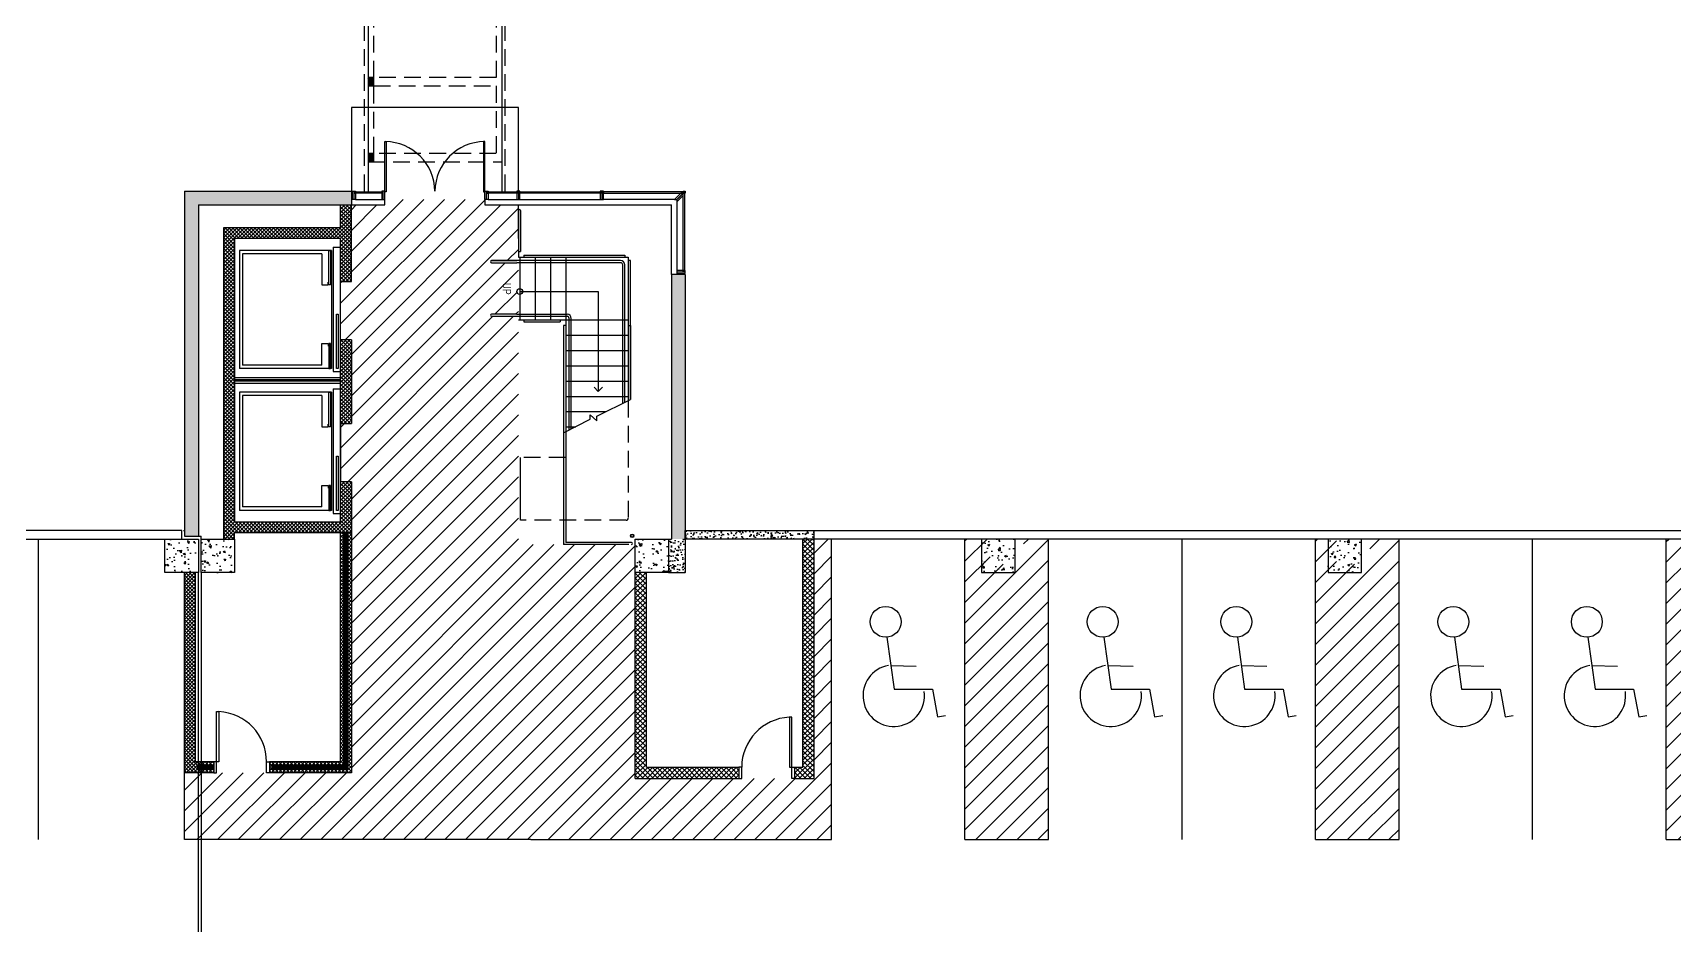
# Model space of a CAD drawing. Header units: inches. Extents: x -744 to 10613, y 1541 to 7685.
# Drawn here: x 5725 to 6904, y 4497 to 5138 of the extents above; entities that cross this region are included whole.
import ezdxf
from ezdxf.enums import TextEntityAlignment as Align

# ---------------------------------------------------------------- set-up
doc = ezdxf.new("R2010")
doc.units = ezdxf.units.IN
doc.header["$LTSCALE"] = 96
doc.header["$MEASUREMENT"] = 0
doc.header["$PDSIZE"] = 1.5
doc.linetypes.add('DASHED', pattern=[0.75, 0.5, -0.25])
doc.linetypes.add('HIDDEN2', pattern=[0.1875, 0.125, -0.0625])
doc.layers.get('0').update_dxf_attribs({"linetype": 'CONTINUOUS'})
for name, color, linetype in [('0_sIDEWALK', 30, 'CONTINUOUS'), ('A-ADA BUTTONS', 1, 'CONTINUOUS'), ('A_0_CONST', 11, 'CONTINUOUS'), ('A_1-4_COL', 7, 'CONTINUOUS'), ('A_1-4_COL_H', 6, 'CONTINUOUS'), ('A_1-4_FLOOR-SLAB', 1, 'CONTINUOUS'), ('A_1-4_PRECAST', 2, 'CONTINUOUS'), ('A_1-4_STAIR', 11, 'CONTINUOUS'), ('A_1-4_STAIR-R', 13, 'CONTINUOUS'), ('A_1-4_WALLS', 2, 'CONTINUOUS'), ('A_1-5_COL', 7, 'CONTINUOUS'), ('A_1-5_ELEV', 1, 'CONTINUOUS'), ('A_1-5_GLAZ', 1, 'CONTINUOUS'), ('A_1-5_H', 8, 'CONTINUOUS'), ('A_1-5_MULL', 4, 'CONTINUOUS'), ('A_1-5_PARK', 33, 'CONTINUOUS'), ('A_1-5_PRECAST', 2, 'CONTINUOUS'), ('A_1-5_STAIR', 11, 'CONTINUOUS'), ('A_1-5_WALLS', 2, 'CONTINUOUS'), ('A_1_CANOPY', 1, 'CONTINUOUS'), ('A_1_DOOR', 1, 'CONTINUOUS'), ('A_1_FIRE-2_WALL', 6, 'CONTINUOUS'), ('A_1_GLAZE', 1, 'CONTINUOUS'), ('A_1_H', 8, 'CONTINUOUS'), ('A_1_MULL', 4, 'CONTINUOUS'), ('A_1_PARK', 33, 'CONTINUOUS'), ('A_1_STAIR', 11, 'CONTINUOUS'), ('A_1_STAIR-R', 13, 'CONTINUOUS'), ('A_1_WALLS', 2, 'CONTINUOUS'), ('COVERED WALK', 1, 'CONTINUOUS')]:
    doc.layers.add(name, color=color, linetype=linetype)
doc.styles.add('ARCHITXT', font='architxt.shx')
pattern_1 = [(45, (-2310, -3292.5), (-7.424621, 7.424621), [])]
pattern_2 = [(135, (-2329.5, -3316.5), (-1.3258252, -1.3258252), []), (225, (-2329.5, -3316.5), (1.3258252, -1.3258252), [])]
pattern_3 = [(50, (-2329.5, -3316.5), (7.172602, -0.6275213), [0.75, -8.25]), (355, (-2329.5, -3316.5), (-1.387513, 7.521921), [0.6, -6.6]), (100.4514, (-2328.902, -3316.552), (5.785094, 6.8943954), [0.637402, -7.011421]), (46.1842, (-2329.5, -3314.5), (10.67241, -1.65519), [1.125, -12.375]), (96.6356, (-2328.611, -3314.638), (9.346627, 9.741179), [0.956103, -10.51713]), (351.1842, (-2329.5, -3314.5), (9.34662, 9.741186), [0.9, -9.9]), (21, (-2328.5, -3315), (5.9690705, -4.026189), [0.75, -8.25]), (326, (-2328.5, -3315), (2.433153, 7.2515005), [0.6, -6.6]), (71.4514, (-2328.0025, -3315.3355), (8.402226, 3.225305), [0.637402, -7.011421]), (37.5, (-2329.5, -3316.5), (0.12159855, 3.3289385), [0, -6.52, 0, -6.7, 0, -6.625]), (7.5, (-2329.5, -3316.5), (2.6306954, 3.9441171), [0, -3.82, 0, -6.37, 0, -2.525]), (327.5, (-2331.73, -3316.5), (5.3382244, -0.2255487), [0, -2.5, 0, -7.8, 0, -10.35]), (317.5, (-2332.73, -3316.5), (5.8318617, 1.0010498), [0, -3.25, 0, -5.18, 0, -7.35])]
pattern_4 = [(45, (-2329.5, -3316.5), (-7.424621, 7.424621), [])]

# ---------------------------------------------------------------- blocks, each defined once
blk = doc.blocks.new('COL_1-5_2X2')
at = {"layer": 'A_1-4_COL_H'}
h = blk.add_hatch(dxfattribs=at)
h.set_pattern_fill('AR-CONC', color=256, scale=2, style=0)
h.set_pattern_definition([(50, (-9524.36, -4671.945), (14.345204, -1.255043), [1.5, -16.5]), (355, (-9524.36, -4671.945), (-2.775027, 15.043843), [1.2, -13.2]), (100.4514, (-9523.165, -4672.05), (11.570188, 13.78879), [1.274804, -14.022842]), (46.1842, (-9524.36, -4667.945), (21.34482, -3.31038), [2.25, -24.75]), (96.6356, (-9522.581, -4668.221), (18.693254, 19.482357), [1.912206, -21.03426]), (351.1842, (-9524.36, -4667.945), (18.69324, 19.48237), [1.8, -19.8]), (21, (-9522.36, -4668.945), (11.938141, -8.052378), [1.5, -16.5]), (326, (-9522.36, -4668.945), (4.866307, 14.503), [1.2, -13.2]), (71.4514, (-9521.365, -4669.617), (16.804453, 6.45061), [1.274804, -14.022842]), (37.5, (-9524.36, -4671.9455), (0.243197, 6.657877), [0, -13.04, 0, -13.4, 0, -13.25]), (7.5, (-9524.36, -4671.9455), (5.2613907, 7.888234), [0, -7.64, 0, -12.74, 0, -5.05]), (327.5, (-9528.82, -4671.9455), (10.6764487, -0.4510974), [0, -5, 0, -15.6, 0, -20.7]), (317.5, (-9530.82, -4671.9455), (11.663723, 2.0021), [0, -6.5, 0, -10.36, 0, -14.7])])
h.paths.add_polyline_path([(-12, -12), (12, -12), (12, 12), (-12, 12)])
at = {"layer": 'A_0_CONST'}
blk.add_point((0, 0), dxfattribs=at)
at = {"layer": 'A_1-5_COL'}
blk.add_lwpolyline([(-12, -12), (12, -12), (12, 12), (-12, 12)], close=True, dxfattribs=at)
blk = doc.blocks.new('MUL-EX1_1-5')
at = {"layer": 'A_0_CONST'}
blk.add_line((0, 0), (0, 6), dxfattribs=at)
at = {"layer": 'A_1-5_MULL'}
blk.add_lwpolyline([(1.1, 4.5), (1.1, 0), (-1.1, 0), (-1.1, 6), (1.1, 6), (1.1, 5.5), (0.4, 5.5), (0.4, 4.5)], close=True, dxfattribs=at)
blk = doc.blocks.new('MULL_EX2_1-5')
at = {"layer": 'A_0_CONST', "ltscale": 128}
blk.add_line((0, 6), (0, 0), dxfattribs=at)
at = {"layer": 'A_1-5_MULL'}
blk.add_lwpolyline([(1.1, 5.5), (1.1, 6), (-1.1, 6), (-1.1, 5.5), (-0.4, 5.5), (-0.4, 4.5), (-1.1, 4.5), (-1.1, 0), (1.1, 0), (1.1, 4.5), (0.4, 4.5), (0.4, 5.5)], close=True, dxfattribs=at)
blk = doc.blocks.new('MULL_EX1_1')
at = {"layer": 'A_0_CONST'}
blk.add_line((0, 0), (0, 6), dxfattribs=at)
at = {"layer": 'A_1_MULL'}
blk.add_lwpolyline([(-1.1, 4.5), (-1.1, 0), (1.1, 0), (1.1, 6), (-1.1, 6), (-1.1, 5.5), (-0.4, 5.5), (-0.4, 4.5)], close=True, dxfattribs=at)
blk = doc.blocks.new('MULL_EX3_1-5')
at = {"layer": 'A_0_CONST'}
for p, q in [((0, 0), (6, 6)), ((6, 6), (0.5, 0.5))]:
    blk.add_line(p, q, dxfattribs=at)
at = {"layer": 'A_1-5_MULL', "ltscale": 128}
blk.add_lwpolyline([(-1.8, 0), (0, 0), (0, -1.8), (4.5, 2.7), (4.5, 4.5), (2.7, 4.5), (-1.8, 0)], dxfattribs=at)
blk.add_lwpolyline([(4.5, 6), (6, 6), (6, 4.5), (4.5, 4.5)], close=True, dxfattribs=at)
blk = doc.blocks.new('COL_1-4_2X2')
at = {"layer": 'A_1-4_COL_H'}
h = blk.add_hatch(dxfattribs=at)
h.set_pattern_fill('AR-CONC', color=256, scale=2, style=0)
h.set_pattern_definition([(310, (-9524.36, 4671.945), (14.345204, 1.255043), [1.5, -16.5]), (5, (-9524.36, 4671.945), (-2.775027, -15.043843), [1.2, -13.2]), (259.5486, (-9523.165, 4672.05), (11.570188, -13.78879), [1.274804, -14.022842]), (313.8158, (-9524.36, 4667.945), (21.34482, 3.31038), [2.25, -24.75]), (263.3644, (-9522.581, 4668.221), (18.693254, -19.482357), [1.912206, -21.03426]), (8.8158, (-9524.36, 4667.945), (18.69324, -19.48237), [1.8, -19.8]), (339, (-9522.36, 4668.945), (11.938141, 8.052378), [1.5, -16.5]), (34, (-9522.36, 4668.945), (4.866307, -14.503), [1.2, -13.2]), (288.5486, (-9521.365, 4669.617), (16.804453, -6.45061), [1.274804, -14.022842]), (322.5, (-9524.36, 4671.9455), (0.243197, -6.657877), [0, -13.04, 0, -13.4, 0, -13.25]), (352.5, (-9524.36, 4671.9455), (5.2613907, -7.888234), [0, -7.64, 0, -12.74, 0, -5.05]), (32.5, (-9528.82, 4671.9455), (10.6764487, 0.4510974), [0, -5, 0, -15.6, 0, -20.7]), (42.5, (-9530.82, 4671.9455), (11.663723, -2.0021), [0, -6.5, 0, -10.36, 0, -14.7])])
h.paths.add_polyline_path([(-12, 12), (12, 12), (12, -12), (-12, -12)])
at = {"layer": 'A_0_CONST'}
blk.add_point((0, 0), dxfattribs=at)
at = {"layer": 'A_1-4_COL'}
blk.add_lwpolyline([(-12, 12), (12, 12), (12, -12), (-12, -12)], close=True, dxfattribs=at)
blk = doc.blocks.new('A$C7C326F8F')
at = {"layer": 'A_1-4_COL_H'}
h = blk.add_hatch(dxfattribs=at)
h.set_pattern_fill('AR-CONC', color=256, scale=2, style=0)
h.set_pattern_definition([(310, (-5672.36, 6117.945), (14.345204, 1.255043), [1.5, -16.5]), (5, (-5672.36, 6117.945), (-2.775027, -15.043843), [1.2, -13.2]), (259.5486, (-5671.165, 6118.05), (11.570188, -13.78879), [1.274804, -14.022842]), (313.8158, (-5672.36, 6113.945), (21.34482, 3.31038), [2.25, -24.75]), (263.3644, (-5670.581, 6114.221), (18.693254, -19.482357), [1.912206, -21.03426]), (8.8158, (-5672.36, 6113.945), (18.69324, -19.48237), [1.8, -19.8]), (339, (-5670.36, 6114.945), (11.938141, 8.052378), [1.5, -16.5]), (34, (-5670.36, 6114.945), (4.866307, -14.503), [1.2, -13.2]), (288.5486, (-5669.365, 6115.617), (16.804453, -6.45061), [1.274804, -14.022842]), (322.5, (-5672.36, 6117.9455), (0.243197, -6.657877), [0, -13.04, 0, -13.4, 0, -13.25]), (352.5, (-5672.36, 6117.9455), (5.2613907, -7.888234), [0, -7.64, 0, -12.74, 0, -5.05]), (32.5, (-5676.82, 6117.9455), (10.6764487, 0.4510974), [0, -5, 0, -15.6, 0, -20.7]), (42.5, (-5678.82, 6117.9455), (11.663723, -2.0021), [0, -6.5, 0, -10.36, 0, -14.7])])
h.paths.add_polyline_path([(3828, 1458), (3852, 1458), (3852, 1434), (3828, 1434)])
at = {"layer": 'A_1-5_H'}
h = blk.add_hatch(dxfattribs=at)
h.set_pattern_fill('AR-CONC', color=256, style=0)
h.set_pattern_definition(pattern_3)
h.paths.add_polyline_path([(3514, 1698), (3528, 1698), (3528, 1708), (3504, 1708), (3504, 1460), (3514, 1460)])
h.paths.add_polyline_path([(3624, 1708), (3528, 1708), (3528, 1698), (3624, 1698)])
h.paths.add_polyline_path([(3864, 1648), (3854, 1648), (3854, 1458), (3864, 1458)])
h = blk.add_hatch(dxfattribs=at)
h.set_pattern_fill('ANSI37', color=256, scale=15, angle=90, style=0)
h.set_pattern_definition([(135, (-2316, -3316.5), (-1.3258252, -1.3258252), []), (225, (-2316, -3316.5), (1.3258252, -1.3258252), [])])
h.paths.add_polyline_path([(3624, 1698), (3616, 1698), (3616, 1681.6), (3532, 1681.6), (3532, 1458), (3540, 1458), (3540, 1462.4), (3624, 1462.4), (3624, 1499), (3616, 1499), (3616, 1470), (3540, 1470), (3540, 1674), (3616, 1674), (3616, 1643), (3624, 1643)])
h.paths.add_polyline_path([(3624, 1601), (3616, 1601), (3616, 1541), (3624, 1541)])
h = blk.add_hatch(dxfattribs=at)
h.set_pattern_fill('AR-CONC', color=256, style=0)
h.set_pattern_definition(pattern_3)
h.paths.add_polyline_path([(3956.5, 1464), (3864, 1464), (3864, 1458), (3956.5, 1458)])
h = blk.add_hatch(dxfattribs=at)
h.set_pattern_fill('AR-CONC', color=256, style=0)
h.set_pattern_definition(pattern_3)
h.paths.add_polyline_path([(3864, 1458), (3855, 1458), (3855, 1446), (3864, 1446)])
h.paths.add_polyline_path([(3855, 1458), (3852, 1458), (3852, 1446), (3855, 1446)])
h.paths.add_polyline_path([(3855, 1446), (3852, 1446), (3852, 1434), (3855, 1434)])
h.paths.add_polyline_path([(3864, 1446), (3855, 1446), (3855, 1434), (3864, 1434)])
at = {"layer": 'A_1_H'}
h = blk.add_hatch(dxfattribs=at)
h.set_pattern_fill('ANSI31', color=256, scale=84, style=0)
h.set_pattern_definition(pattern_4)
h.paths.add_polyline_path([(3828, 1434), (3828, 1454), (3744, 1454), (3744, 1618), (3743, 1618), (3724.7, 1618, -0.414214), (3724, 1618.8, -0.414214), (3724.7, 1619.5), (3743, 1619.5), (3744, 1619.5), (3744, 1634, -0.271166), (3743, 1635.8, -0.271166), (3744, 1637.6), (3744, 1656.5), (3743, 1656.5), (3724.8, 1656.5, -1), (3724.8, 1658), (3743, 1658), (3744, 1658), (3744, 1698), (3720, 1698), (3720, 1702), (3648, 1702), (3648, 1698), (3624, 1698), (3624, 1643), (3616, 1643), (3616, 1601), (3624, 1601), (3624, 1541), (3616.1, 1541), (3616.1, 1499), (3624, 1499), (3624, 1462.4), (3624, 1290), (3565, 1290), (3563, 1290), (3527, 1290), (3525, 1290), (3516, 1290), (3516, 1242), (3633.1, 1242), (3753, 1242), (3969, 1242), (3969, 1458), (3956.5, 1458), (3956.5, 1286), (3942.5, 1286), (3940.5, 1286), (3904.5, 1286), (3902.5, 1286), (3828, 1286)])
h.paths.add_polyline_path([(3731.2, 1644.9), (3731.2, 1630.7), (3740.2, 1630.7), (3740.2, 1644.9)], flags=24)
h = blk.add_hatch(dxfattribs=at)
h.set_pattern_fill('ANSI31', color=256, scale=15, angle=90, style=0)
h.set_pattern_definition([(135, (-2316, -3316.5), (-1.3258252, -1.3258252), [])])
h.paths.add_polyline_path([(3616, 1446), (3624, 1446), (3624, 1462.4), (3616, 1462.4)])
h.paths.add_polyline_path([(3616, 1434), (3624, 1434), (3624, 1446), (3616, 1446)])
h.paths.add_polyline_path([(3616, 1416), (3624, 1416), (3624, 1434), (3616, 1434)])
h = blk.add_hatch(dxfattribs=at)
h.set_pattern_fill('ANSI31', color=256, scale=15, style=0)
h.set_pattern_definition([(45, (-2316, -3316.5), (-1.3258252, 1.3258252), [])])
h.paths.add_polyline_path([(3624, 1462.4), (3616, 1462.4), (3616, 1446), (3624, 1446)])
h.paths.add_polyline_path([(3624, 1434), (3624, 1446), (3616, 1446), (3616, 1434)])
h.paths.add_polyline_path([(3624, 1434), (3616, 1434), (3616, 1416), (3624, 1416)])
h = blk.add_hatch(dxfattribs=at)
h.set_pattern_fill('ANSI37', color=256, scale=20, style=0)
h.set_pattern_definition([(45, (-2329.5, -3316.5), (-1.76776695, 1.76776695), []), (135, (-2329.5, -3316.5), (-1.76776695, -1.76776695), [])])
h.paths.add_polyline_path([(3956.5, 1458), (3948.5, 1458), (3948.5, 1294), (3942.5, 1294), (3942.5, 1286), (3956.5, 1286)])
h.paths.add_polyline_path([(3902.5, 1294), (3836, 1294), (3836, 1434), (3828, 1434), (3828, 1286), (3902.5, 1286)])
h = blk.add_hatch(dxfattribs=at)
h.set_pattern_fill('ANSI37', color=256, scale=15, angle=90, style=0)
h.set_pattern_definition(pattern_2)
h.paths.add_polyline_path([(3512, 1434), (3504, 1434), (3504, 1290), (3512, 1290)])
h = blk.add_hatch(dxfattribs=at)
h.set_pattern_fill('ANSI37', color=256, scale=15, angle=90, style=0)
h.set_pattern_definition(pattern_2)
h.paths.add_polyline_path([(3512, 1298), (3525, 1298), (3525, 1290), (3512, 1290)])
h.paths.add_polyline_path([(3565, 1298), (3624, 1298), (3624, 1290), (3565, 1290)])
h.paths.add_polyline_path([(3616, 1298), (3624, 1298), (3624, 1416), (3616, 1416)])
h = blk.add_hatch(dxfattribs=at)
h.set_pattern_fill('ANSI31', color=256, scale=84, style=0)
h.set_pattern_definition(pattern_4)
h.paths.add_polyline_path([(3516, 1290), (3514, 1290), (3514, 1242), (3516, 1242)])
h.paths.add_polyline_path([(3514, 1290), (3504, 1290), (3504, 1242), (3514, 1242)])
at = {"layer": 'A_1_PARK'}
h = blk.add_hatch(dxfattribs=at)
h.set_pattern_fill('ANSI31', color=256, scale=84, style=0)
h.set_pattern_definition(pattern_1)
h.paths.add_polyline_path([(4125, 1458), (4107, 1458), (4107, 1440), (4083, 1440), (4083, 1458), (4065, 1458), (4065, 1242), (4125, 1242)])
h = blk.add_hatch(dxfattribs=at)
h.set_pattern_fill('ANSI31', color=256, scale=84, style=0)
h.set_pattern_definition(pattern_1)
h.paths.add_polyline_path([(4377, 1458), (4356, 1458), (4356, 1440), (4332, 1440), (4332, 1458), (4317, 1458), (4317, 1242), (4377, 1242)])
h = blk.add_hatch(dxfattribs=at)
h.set_pattern_fill('ANSI31', color=256, scale=84, style=0)
h.set_pattern_definition(pattern_1)
h.paths.add_polyline_path([(4569, 1242), (4629, 1242), (4629, 1458), (4605, 1458), (4605, 1440), (4581, 1440), (4581, 1458), (4569, 1458)])
at = {"layer": 'A_1-4_COL'}
blk.add_lwpolyline([(3828, 1458), (3852, 1458), (3852, 1434), (3828, 1434)], close=True, dxfattribs=at)
at = {"layer": 'A_1-4_FLOOR-SLAB', "color": 1}
blk.add_line((3744, 1674), (3744, 1698), dxfattribs=at)
at = {"layer": 'A_1-4_PRECAST'}
blk.add_line((3852, 1434), (3864, 1434), dxfattribs=at)
at = {"layer": 'A_1-4_STAIR'}
for p, q in [((3744, 1694), (3744, 1660.5)), ((3745.5, 1694), (3745.5, 1664.5)), ((3744, 1664.5), (3745.5, 1664.5)), ((3745, 1660.5), (3745, 1615.5)), ((3748, 1662), (3820.5, 1662)), ((3748, 1662), (3748, 1660.5)), ((3756, 1660.5), (3756, 1615.5)), ((3767, 1660.5), (3767, 1615.5)), ((3778, 1660.5), (3778, 1615.5)), ((3820.5, 1662), (3820.5, 1660.5)), ((3824.5, 1658), (3823, 1658)), ((3824.5, 1558.2), (3824.5, 1658)), ((3744, 1615.5), (3778, 1615.5)), ((3748, 1615.5), (3748, 1614)), ((3748, 1614), (3774, 1614)), ((3774, 1615.5), (3774, 1614)), ((3778, 1611.5), (3776.5, 1611.5)), ((3776.5, 1611.5), (3776.5, 1534.2)), ((3778, 1615.5), (3778, 1534.9)), ((3778, 1615.5), (3823, 1615.5)), ((3778, 1604.5), (3823, 1604.5)), ((3823, 1611.5), (3824.5, 1611.5)), ((3824.5, 1611.5), (3824.5, 1558.2)), ((3778, 1593.5), (3823, 1593.5)), ((3778, 1582.5), (3823, 1582.5)), ((3778, 1571.5), (3823, 1571.5)), ((3778, 1560.5), (3823, 1560.5)), ((3800.3, 1546.3), (3824.5, 1558.2)), ((3778, 1549.5), (3806.8, 1549.5)), ((3795.5, 1544), (3795.5, 1547.3)), ((3795.5, 1547.3), (3800.3, 1542.9)), ((3800.3, 1542.9), (3800.3, 1546.3)), ((3776.5, 1534.2), (3795.5, 1544)), ((3778, 1538.5), (3785.3, 1538.5)), ((3823.3, 1454), (3776.5, 1454))]:
    blk.add_line(p, q, dxfattribs=at)
blk.add_lwpolyline([(3745, 1635.8), (3801.4, 1635.8), (3801.4, 1564.1)], dxfattribs=at)
blk.add_circle((3745, 1635.8), 2.04, dxfattribs=at)
blk.add_arc((3744.8, 1694), 0.75, 0, 180, dxfattribs=at)
at = {"layer": 'A_1-4_STAIR-R'}
for p, q in [((3743, 1658), (3724.8, 1658)), ((3724.8, 1658), (3743, 1658)), ((3724.8, 1656.5), (3743, 1656.5)), ((3724.8, 1656.5), (3743, 1656.5)), ((3817.5, 1658), (3743, 1658)), ((3817.5, 1656.5), (3743, 1656.5)), ((3819, 1555.4), (3819, 1655)), ((3820.5, 1556.1), (3820.5, 1655)), ((3743, 1619.5), (3779, 1619.5)), ((3743, 1618), (3779, 1618)), ((3780.5, 1536.4), (3780.5, 1616.5)), ((3782, 1537.1), (3782, 1616.5))]:
    blk.add_line(p, q, dxfattribs=at)
for centre, radius, start, end in [((3724.8, 1657.3), 0.75, 90, 270), ((3817.5, 1655), 3, 0, 90), ((3817.5, 1655), 1.5, 0, 90), ((3779, 1616.5), 3, 0, 90), ((3779, 1616.5), 1.5, 0, 90)]:
    blk.add_arc(centre, radius, start, end, dxfattribs=at)
at = {"layer": 'A_1-4_WALLS'}
blk.add_line((3852, 1458), (3854, 1458), dxfattribs=at)
at = {"layer": 'A_1-5_COL'}
blk.add_line((3616, 1643), (3616, 1499), dxfattribs=at)
at = {"layer": 'A_1-5_ELEV'}
for p, q in [((3609.8, 1665.4), (3543.5, 1665.4)), ((3543.5, 1665.4), (3543.5, 1580.6)), ((3607.8, 1665.4), (3609, 1665.4)), ((3607.8, 1640.5), (3607.8, 1665.4)), ((3609, 1665.4), (3609, 1640.5)), ((3609.8, 1665.4), (3609.8, 1580.6)), ((3611, 1667.8), (3611, 1578.3)), ((3611, 1667.8), (3615.9, 1667.8)), ((3615.9, 1667.8), (3615.9, 1578.3)), ((3602.8, 1663), (3545.8, 1663)), ((3545.8, 1663), (3545.8, 1583)), ((3602.8, 1663), (3602.8, 1640.5)), ((3602.8, 1640.5), (3607.3, 1640.5)), ((3607.3, 1640.5), (3607.3, 1642.5)), ((3609, 1640.5), (3607.8, 1640.5)), ((3613.3, 1580.4), (3613.3, 1619.5)), ((3613.3, 1619.5), (3614.5, 1619.5)), ((3614.5, 1619.5), (3614.5, 1580.4)), ((3602.8, 1598.5), (3607.3, 1598.5)), ((3602.8, 1583), (3602.8, 1598.5)), ((3607.3, 1598.5), (3607.3, 1596.5)), ((3607.8, 1598.5), (3607.8, 1580.6)), ((3609, 1598.5), (3607.8, 1598.5)), ((3609, 1580.6), (3609, 1598.5)), ((3602.8, 1583), (3545.8, 1583)), ((3609.8, 1580.6), (3543.5, 1580.6)), ((3607.8, 1580.6), (3609, 1580.6)), ((3611, 1578.3), (3615.9, 1578.3)), ((3614.5, 1580.4), (3613.3, 1580.4)), ((3609.8, 1563.4), (3543.5, 1563.4)), ((3543.5, 1563.4), (3543.5, 1478.6)), ((3602.8, 1561), (3545.8, 1561)), ((3545.8, 1561), (3545.8, 1481)), ((3602.8, 1561), (3602.8, 1538.5)), ((3607.8, 1563.4), (3609, 1563.4)), ((3607.8, 1538.5), (3607.8, 1563.4)), ((3609, 1563.4), (3609, 1538.5)), ((3609.8, 1563.4), (3609.8, 1478.6)), ((3611, 1565.8), (3611, 1476.3)), ((3611, 1565.8), (3615.9, 1565.8)), ((3615.9, 1565.8), (3615.9, 1476.3)), ((3602.8, 1538.5), (3607.3, 1538.5)), ((3607.3, 1538.5), (3607.3, 1540.5)), ((3609, 1538.5), (3607.8, 1538.5)), ((3613.3, 1478.4), (3613.3, 1517.5)), ((3613.3, 1517.5), (3614.5, 1517.5)), ((3614.5, 1517.5), (3614.5, 1478.4)), ((3602.8, 1496.5), (3607.3, 1496.5)), ((3602.8, 1481), (3602.8, 1496.5)), ((3607.3, 1496.5), (3607.3, 1494.5)), ((3607.8, 1496.5), (3607.8, 1478.6)), ((3609, 1496.5), (3607.8, 1496.5)), ((3609, 1478.6), (3609, 1496.5)), ((3609.8, 1478.6), (3543.5, 1478.6)), ((3602.8, 1481), (3545.8, 1481)), ((3607.8, 1478.6), (3609, 1478.6)), ((3611, 1476.3), (3615.9, 1476.3)), ((3614.5, 1478.4), (3613.3, 1478.4))]:
    blk.add_line(p, q, dxfattribs=at)
at = {"layer": 'A_1-5_ELEV', "color": 4}
for p, q in [((3540, 1574), (3616, 1574)), ((3540, 1570), (3616, 1570))]:
    blk.add_line(p, q, dxfattribs=at)
at = {"layer": 'A_1-5_ELEV', "linetype": 'HIDDEN2', "ltscale": 0.5, "const_width": 2}
blk.add_lwpolyline([(3540, 1572), (3616, 1572)], dxfattribs=at)
at = {"layer": 'A_1-5_ELEV'}
for radius in [1.25, 1]:
    blk.add_circle((3825.8, 1460.3), radius, dxfattribs=at)
at = {"layer": 'A_1-5_GLAZ'}
for points in [[(3745.1, 1707.5), (3802.9, 1707.5), (3802.9, 1706.5), (3745.1, 1706.5)], [(3862.5, 1707.5), (3805.1, 1707.5), (3805.1, 1706.5), (3862.5, 1706.5)], [(3863.5, 1706.5), (3863.5, 1651), (3862.5, 1651), (3862.5, 1706.5)]]:
    blk.add_lwpolyline(points, close=True, dxfattribs=at)
at = {"layer": 'A_1-5_H'}
for p, q in [((3514, 1460), (3516, 1460)), ((3516, 1458), (3516, 1460)), ((3514, 744), (3514, 1434)), ((3516, 1434), (3516, 744))]:
    blk.add_line(p, q, dxfattribs=at)
at = {"layer": 'A_1-5_MULL', "color": 9}
for p, q in [((3745.1, 1702), (3802.9, 1702)), ((3856.2, 1702), (3805.1, 1702)), ((3858, 1700.2), (3858, 1651))]:
    blk.add_line(p, q, dxfattribs=at)
at = {"layer": 'A_1-5_PARK'}
blk.add_line((3753, 1242), (3624, 1242), dxfattribs=at)
at = {"layer": 'A_1-5_PRECAST', "linetype": 'Continuous'}
for p, q in [((3616, 1698), (3616, 1681.6)), ((3624, 1643), (3624, 1698)), ((3532, 1681.6), (3532, 1458)), ((3616, 1681.6), (3532, 1681.6)), ((3540, 1674), (3540, 1470)), ((3616, 1674), (3540, 1674)), ((3616, 1674), (3616, 1643)), ((3616, 1643), (3624, 1643)), ((3624, 1601), (3616, 1601)), ((3616, 1601), (3616, 1541)), ((3624, 1601), (3624, 1541)), ((3616, 1541), (3624, 1541)), ((3616, 1541), (3624, 1541)), ((3616, 1499), (3616, 1470)), ((3624, 1499), (3616, 1499)), ((3624, 1499), (3624, 1462.4)), ((3616, 1470), (3540, 1470)), ((3624, 1462.4), (3540, 1462.4)), ((3540, 1458), (3540, 1462.4))]:
    blk.add_line(p, q, dxfattribs=at)
at = {"layer": 'A_1-5_STAIR'}
for p, q in [((3744, 1660.5), (3823, 1660.5)), ((3823, 1660.5), (3823, 1557.4))]:
    blk.add_line(p, q, dxfattribs=at)
blk.add_lwpolyline([(3798.4, 1567.1), (3801.4, 1564.1), (3804.4, 1567.1)], dxfattribs=at)
at = {"layer": 'A_1-5_WALLS'}
for p, q in [((3504, 1708), (3504, 1460)), ((3514, 1698), (3624, 1698)), ((3514, 1698), (3514, 1460)), ((3854, 1648), (3854, 1458)), ((3864, 1648), (3854, 1648)), ((3864, 1648), (3864, 1434)), ((3504, 1460), (3514, 1460))]:
    blk.add_line(p, q, dxfattribs=at)
for points in [[(3504, 1708), (3624, 1708), (3624, 1698)], [(1467, 1458), (3502, 1458), (3502, 1464), (1467, 1464)], [(5901, 1458), (3864, 1458), (3864, 1464), (5901, 1464)]]:
    blk.add_lwpolyline(points, dxfattribs=at)
at = {"layer": 'A_1-5_WALLS', "color": 8}
blk.add_lwpolyline([(3854, 1648), (3854, 1698), (3854, 1698)], dxfattribs=at)
at = {"layer": 'A_1_CANOPY', "linetype": 'DASHED', "ltscale": 12}
blk.add_lwpolyline([(3744, 1708), (3744, 1768), (3624, 1768), (3624, 1708)], dxfattribs=at)
at = {"layer": 'A_1_DOOR', "ltscale": 128}
for points in [[(3649, 1743.5), (3649, 1707.5), (3648, 1707.5), (3648, 1743.5)], [(3719, 1743.5), (3719, 1707.5), (3720, 1707.5), (3720, 1743.5)], [(3525, 1298), (3525, 1290), (3527, 1290), (3527, 1293), (3527, 1298), (3527, 1298)], [(3565, 1298), (3565, 1290), (3563, 1290), (3563, 1293), (3563, 1298), (3563, 1298)], [(3902.5, 1294), (3902.5, 1286), (3904.5, 1286), (3904.5, 1289), (3904.5, 1294), (3904.5, 1294)], [(3942.5, 1294), (3942.5, 1286), (3940.5, 1286), (3940.5, 1289), (3940.5, 1294), (3940.5, 1294)]]:
    blk.add_lwpolyline(points, close=True, dxfattribs=at)
for points in [[(3527, 1334), (3528.8, 1334), (3528.8, 1298), (3527, 1298), (3527, 1334)], [(3940.5, 1329.9), (3938.8, 1329.9), (3938.8, 1294), (3940.5, 1294), (3940.5, 1330)]]:
    blk.add_lwpolyline(points, dxfattribs=at)
for centre, start, end in [((3648, 1707.5), 0.7958, 89.4032), ((3720, 1707.5), 90.5968, 179.2042)]:
    blk.add_arc(centre, 36, start, end, dxfattribs=at)
at = {"layer": 'A_1_DOOR', "color": 8, "ltscale": 128}
for centre, start, end in [((3527, 1298), 0, 87.2137), ((3940.5, 1294), 92.7863, 180)]:
    blk.add_arc(centre, 36, start, end, dxfattribs=at)
at = {"layer": 'A_1_FIRE-2_WALL', "linetype": 'DASHED', "ltscale": 0.5, "const_width": 4}
blk.add_lwpolyline([(3620, 1462.4), (3620, 1294), (3566.5, 1294)], dxfattribs=at)
at = {"layer": 'A_1_FIRE-2_WALL', "linetype": 'DASHED', "ltscale": 0.25, "const_width": 4}
blk.add_lwpolyline([(3513, 1294), (3525, 1294)], dxfattribs=at)
at = {"layer": 'A_1_GLAZE'}
for points in [[(3627, 1707.5), (3645.8, 1707.5), (3645.8, 1706.5), (3627, 1706.5)], [(3722.3, 1707.5), (3743.3, 1707.5), (3743.3, 1706.5), (3722.3, 1706.5)]]:
    blk.add_lwpolyline(points, close=True, dxfattribs=at)
at = {"layer": 'A_1_H'}
for p, q in [((3616, 1643), (3616, 1601)), ((3616.1, 1541), (3616.1, 1499))]:
    blk.add_line(p, q, dxfattribs=at)
at = {"layer": 'A_1_MULL', "color": 9}
for p, q in [((3627, 1702), (3645.8, 1702)), ((3722.3, 1702), (3743.3, 1702))]:
    blk.add_line(p, q, dxfattribs=at)
at = {"layer": 'A_1_PARK'}
for p, q in [((3503.3, 1464), (3504, 1464)), ((3399, 1242), (3399, 1458)), ((3969, 1242), (3969, 1458)), ((3969, 1242), (3969, 1458)), ((4065, 1242), (4065, 1458)), ((4125, 1242), (4125, 1458)), ((4221, 1242), (4221, 1458)), ((4317, 1242), (4317, 1458)), ((4377, 1242), (4377, 1458)), ((4473, 1242), (4473, 1458)), ((4569, 1242), (4569, 1458)), ((3504, 1242), (3504, 1434)), ((4008.8, 1387.4), (4014, 1350)), ((4164.8, 1387.4), (4170, 1350)), ((4260.8, 1387.4), (4266, 1350)), ((4416.8, 1387.4), (4422, 1350)), ((4512.8, 1387.4), (4518, 1350)), ((4011.6, 1367.2), (4030, 1366.7)), ((4167.6, 1367.2), (4186, 1366.7)), ((4263.6, 1367.2), (4282, 1366.7)), ((4419.6, 1367.2), (4438, 1366.7)), ((4515.6, 1367.2), (4534, 1366.7)), ((4014, 1350), (4041.6, 1350)), ((4041.6, 1350), (4045.3, 1330.3)), ((4170, 1350), (4197.6, 1350)), ((4197.6, 1350), (4201.3, 1330.3)), ((4266, 1350), (4293.6, 1350)), ((4293.6, 1350), (4297.3, 1330.3)), ((4422, 1350), (4449.6, 1350)), ((4449.6, 1350), (4453.3, 1330.3)), ((4518, 1350), (4545.6, 1350)), ((4545.6, 1350), (4549.3, 1330.3)), ((4045.3, 1330.3), (4051.1, 1331.2)), ((4201.3, 1330.3), (4207.1, 1331.2)), ((4297.3, 1330.3), (4303.1, 1331.2)), ((4453.3, 1330.3), (4459.1, 1331.2)), ((4549.3, 1330.3), (4555.1, 1331.2)), ((3633.1, 1242), (3504, 1242)), ((3753, 1242), (3969, 1242)), ((4065, 1242), (4125, 1242)), ((4317, 1242), (4377, 1242)), ((4569, 1242), (4629, 1242))]:
    blk.add_line(p, q, dxfattribs=at)
for centre in [(4008, 1398.5), (4164, 1398.5), (4260, 1398.5), (4416, 1398.5), (4512, 1398.5)]:
    blk.add_circle(centre, 11.1, dxfattribs=at)
for centre in [(4013.8, 1345.4), (4169.8, 1345.4), (4265.8, 1345.4), (4421.8, 1345.4), (4517.8, 1345.4)]:
    blk.add_arc(centre, 22.1, 99.6211, 8.065, dxfattribs=at)
at = {"layer": 'A_1_STAIR', "linetype": 'DASHED', "ltscale": 0.25}
blk.add_lwpolyline([(3823, 1557.4), (3823, 1473, -0.414214), (3821.5, 1471.5), (3745.5, 1471.5)], format="xyb", dxfattribs=at)
blk.add_lwpolyline([(3778, 1534.9), (3778, 1516.5), (3745.5, 1516.5)], dxfattribs=at)
at = {"layer": 'A_1_STAIR'}
blk.add_lwpolyline([(3745.5, 1471.5), (3745.5, 1516.5)], dxfattribs=at)
for start, end in [(90, 180), (180, 270)]:
    blk.add_arc((3724.8, 1657.3), 0.75, start, end, dxfattribs=at)
at = {"layer": 'A_1_STAIR-R'}
for p, q in [((3743, 1619.5), (3724.7, 1619.5)), ((3724.7, 1618), (3743, 1618)), ((3776.5, 1534.9), (3776.5, 1454)), ((3778, 1534.9), (3778, 1455.5)), ((3825.2, 1455.5), (3778, 1455.5))]:
    blk.add_line(p, q, dxfattribs=at)
for centre, start, end in [((3724.7, 1618.8), 90, 180), ((3724.7, 1618.8), 180, 270), ((3825.2, 1454.8), 270, 90)]:
    blk.add_arc(centre, 0.75, start, end, dxfattribs=at)
at = {"layer": 'A_1_WALLS'}
for p, q in [((3956.5, 1458), (3956.5, 1464)), ((3616, 1462.4), (3616, 1298)), ((3624, 1462.4), (3624, 1290)), ((3948.5, 1294), (3948.5, 1458)), ((3956.5, 1286), (3956.5, 1458)), ((3512, 1434), (3504, 1434)), ((3504, 1290), (3504, 1434)), ((3512, 1298), (3512, 1434)), ((3828, 1286), (3828, 1434)), ((3836, 1294), (3836, 1434)), ((3525, 1298), (3512, 1298)), ((3616, 1298), (3565, 1298)), ((3525, 1290), (3504, 1290)), ((3624, 1290), (3565, 1290)), ((3828, 1286), (3902.5, 1286)), ((3836, 1294), (3902.5, 1294)), ((3902.5, 1294), (3902.5, 1286)), ((3942.5, 1294), (3948.5, 1294)), ((3942.5, 1294), (3942.5, 1286)), ((3942.5, 1286), (3956.5, 1286))]:
    blk.add_line(p, q, dxfattribs=at)
at = {"layer": 'A_1_WALLS', "color": 8}
for points in [[(3624, 1698), (3648, 1698), (3648, 1702)], [(3720, 1702), (3720, 1698), (3854, 1698)]]:
    blk.add_lwpolyline(points, dxfattribs=at)
for name, p in [('MUL-EX1_1-5', (3625.9, 1702)), ('MULL_EX1_1', (3646.9, 1702)), ('MULL_EX2_1-5', (3744, 1702)), ('MULL_EX2_1-5', (3804, 1702)), ('MULL_EX3_1-5', (3858, 1702))]:
    blk.add_blockref(name, p)
at = {"xscale": -1}
blk.add_blockref('MULL_EX1_1', (3721.1, 1702), dxfattribs=at)
at = {"layer": 'A_1-4_COL'}
for p in [(4089, 1446), (4338, 1446)]:
    blk.add_blockref('COL_1-5_2X2', p, dxfattribs=at)
at = {"layer": 'A_1-5_COL'}
for p in [(3502, 1446), (3528, 1446)]:
    blk.add_blockref('COL_1-4_2X2', p, dxfattribs=at)
at = {"layer": 'A_1-5_MULL', "xscale": -1, "rotation": 270}
blk.add_blockref('MUL-EX1_1-5', (3858, 1649.9), dxfattribs=at)
at = {"layer": 'A_1-4_STAIR', "style": 'ARCHITXT'}
blk.add_text('UP', height=6, rotation=270, dxfattribs=at).set_placement((3732.7, 1637.8), align=Align.CENTER)

msp = doc.modelspace()

# ---------------------------------------------------------------- hatches: boundary and pattern name
at = {"layer": 'A-ADA BUTTONS', "linetype": 'Continuous'}
h = msp.add_hatch(dxfattribs=at)
h.set_pattern_fill('ANSI31', color=256, scale=5, angle=360, style=0)
h.paths.add_polyline_path([(5965.5, 5244), (5969.5, 5244), (5969.5, 5250), (5965.5, 5250)])
h.paths.add_polyline_path([(5965.5, 5172), (5969.5, 5172), (5969.5, 5178), (5965.5, 5178)])
h.paths.add_polyline_path([(5965.5, 5100), (5969.5, 5100), (5969.5, 5106), (5965.5, 5106)])
h = msp.add_hatch(dxfattribs=at)
h.set_pattern_fill('ANSI31', color=256, scale=5, angle=360, style=0)
h.paths.add_polyline_path([(5965.5, 5045.5), (5969.5, 5045.5), (5969.5, 5051.5), (5965.5, 5051.5)])

# ---------------------------------------------------------------- linework, layer by layer
at = {"layer": '0_sIDEWALK'}
for p, q in [((5965.5, 5420.5), (5965.5, 5024.5)), ((6061.5, 5156.5), (6061.5, 5024.5))]:
    msp.add_line(p, q, dxfattribs=at)
at = {"layer": 'A_1_DOOR', "ltscale": 128}
for points in [[(5978.5, 5060), (5978.5, 5024), (5977.5, 5024), (5977.5, 5060)], [(6048.5, 5060), (6048.5, 5024), (6049.5, 5024), (6049.5, 5060)]]:
    msp.add_lwpolyline(points, close=True, dxfattribs=at)
for centre, start, end in [((5977.5, 5024), 0.7958, 89.4032), ((6049.5, 5024), 90.5968, 179.2042)]:
    msp.add_arc(centre, 36, start, end, dxfattribs=at)
at = {"layer": 'COVERED WALK', "linetype": 'HIDDEN2'}
for p, q in [((5963, 5024.5), (5963, 5670)), ((6064, 5024.5), (6064, 5670)), ((5965.5, 5656), (5965.5, 5044.5)), ((6061.5, 5662), (6061.5, 5044.5)), ((5965.5, 5045.5), (6061.5, 5045.5)), ((5965.5, 5045.5), (6061.5, 5045.5))]:
    msp.add_line(p, q, dxfattribs=at)
for points in [[(5969.5, 5106), (5969.5, 5172), (6057.5, 5172), (6057.5, 5106)], [(5969.5, 5051.5), (5969.5, 5100), (6057.5, 5100), (6057.5, 5051.5)]]:
    msp.add_lwpolyline(points, close=True, dxfattribs=at)
at = {"layer": 'COVERED WALK', "linetype": 'Continuous'}
for points in [[(5965.5, 5100), (5969.5, 5100), (5969.5, 5106), (5965.5, 5106)], [(5965.5, 5045.5), (5969.5, 5045.5), (5969.5, 5051.5), (5965.5, 5051.5)]]:
    msp.add_lwpolyline(points, close=True, dxfattribs=at)

# ---------------------------------------------------------------- block references
at = {"linetype": 'Continuous'}
msp.add_blockref('A$C7C326F8F', (2329.5, 3316.5), dxfattribs=at)

doc.saveas('drawing.dxf')
